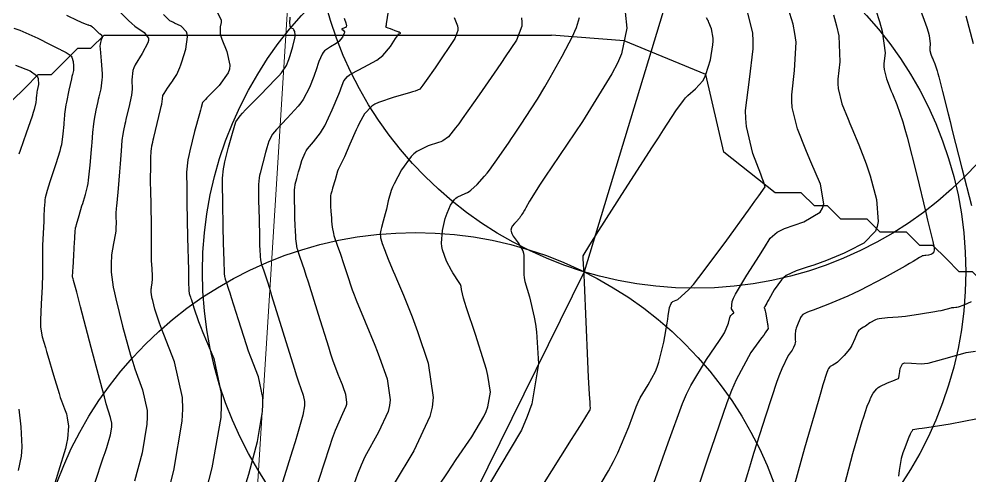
# Model space of a CAD drawing. Header units: metres. Extents: x 837117 to 838477, y 1189012 to 1191015.
# Drawn here: x 837728.6 to 837800.8, y 1189706.7 to 1189741.5 of the extents above; entities that cross this region are included whole.
import ezdxf

# ---------------------------------------------------------------- set-up
doc = ezdxf.new("R2010")
doc.units = ezdxf.units.M
doc.header["$LTSCALE"] = 0.3
for name, color, linetype in [('CIRCULOS', 60, 'Continuous'), ('COTAS 10', 1, 'Continuous'), ('COTAS INT', 252, 'Continuous'), ('LINEA_DE_CEROS', 61, 'Continuous')]:
    doc.layers.add(name, color=color, linetype=linetype)
doc.layers.add('DRENAJE', color=5, linetype='Continuous', lineweight=25)
doc.layers.add('Linea_Tendencia', color=51, linetype='Continuous', lineweight=20)

msp = doc.modelspace()

# ---------------------------------------------------------------- linework, layer by layer
at = {"layer": 'CIRCULOS'}
for centre in [(837779.938, 1189749.987), (837771.514, 1189722.238), (837758.693, 1189696.226)]:
    msp.add_circle(centre, 29, dxfattribs=at)
at = {"layer": 'COTAS 10'}
for points, elevation in [([(837739.469, 1189703.742), (837740.335, 1189707.121), (837740.977, 1189710.877), (837741.014, 1189711.8), (837740.991, 1189712.673), (837740.401, 1189715.401), (837739.571, 1189717.475), (837739.396, 1189717.934), (837739.244, 1189718.344), (837738.896, 1189719.409), (837738.737, 1189720.056), (837738.705, 1189720.202), (837738.679, 1189720.333), (837738.629, 1189720.687), (837738.628, 1189720.948), (837738.633, 1189721.021), (837738.64, 1189721.095), (837738.683, 1189721.364), (837738.72, 1189721.696), (837738.723, 1189721.81), (837738.723, 1189721.933), (837738.695, 1189722.456), (837738.657, 1189723.09), (837738.65, 1189723.283), (837738.645, 1189723.484), (837738.641, 1189724.27), (837738.64, 1189725.226), (837738.637, 1189725.534), (837738.633, 1189725.861), (837738.607, 1189727.196), (837738.583, 1189728.555), (837738.58, 1189728.897), (837738.578, 1189729.224), (837738.584, 1189730.282), (837738.602, 1189731.077), (837738.608, 1189731.238), (837738.615, 1189731.374), (837738.643, 1189731.653), (837738.668, 1189731.749), (837738.672, 1189731.769), (837738.675, 1189731.787), (837738.677, 1189731.828), (837738.736, 1189732.1), (837738.776, 1189732.264), (837738.825, 1189732.465), (837739.084, 1189733.509), (837739.34, 1189734.585), (837739.387, 1189734.806), (837739.423, 1189734.995), (837739.469, 1189735.399), (837739.514, 1189735.636), (837739.551, 1189735.719), (837739.598, 1189735.809), (837739.854, 1189736.196), (837740.161, 1189736.624), (837740.239, 1189736.74), (837740.315, 1189736.854), (837740.565, 1189737.256), (837740.81, 1189737.788), (837740.883, 1189737.984), (837740.958, 1189738.201), (837741.245, 1189739.161), (837741.374, 1189740.098), (837741.348, 1189740.301), (837741.296, 1189740.479), (837740.887, 1189740.918), (837740.404, 1189741.149), (837740.305, 1189741.197), (837740.222, 1189741.237), (837740.047, 1189741.324), (837739.566, 1189741.796)], 1690), ([(837771.616, 1189704.155), (837773.37, 1189707.099), (837773.751, 1189707.805), (837774.086, 1189708.464), (837774.916, 1189710.448), (837775.466, 1189711.958), (837775.623, 1189712.318), (837775.783, 1189712.652), (837776.382, 1189713.65), (837776.937, 1189714.653), (837777.069, 1189714.991), (837777.192, 1189715.354), (837777.56, 1189716.885), (837777.815, 1189718.324), (837777.867, 1189718.631), (837777.911, 1189718.897), (837778.004, 1189719.524), (837778.124, 1189719.839), (837778.186, 1189719.909), (837778.26, 1189719.972), (837778.629, 1189720.133), (837779.453, 1189720.864), (837779.814, 1189721.285), (837780.232, 1189721.801), (837782.221, 1189724.455), (837784.128, 1189727.097), (837784.493, 1189727.605), (837784.789, 1189728.016), (837785.272, 1189728.694), (837785.144, 1189729.113), (837785.055, 1189729.361), (837784.943, 1189729.666), (837784.343, 1189731.244), (837783.844, 1189733.294), (837783.796, 1189733.896), (837783.786, 1189734.513), (837784.074, 1189736.868), (837784.37, 1189739.198), (837784.364, 1189739.8), (837784.321, 1189740.383), (837783.852, 1189742.331)], 1710), ([(837761.64, 1189741.588), (837761.895, 1189740.933), (837761.912, 1189740.759), (837761.907, 1189740.587), (837761.696, 1189739.993), (837761.245, 1189739.3), (837761.089, 1189739.066), (837760.919, 1189738.814), (837760.19, 1189737.755), (837759.513, 1189736.789), (837759.26, 1189736.437), (837759.023, 1189736.13), (837758.669, 1189735.98), (837758.479, 1189735.92), (837758.25, 1189735.851), (837757.09, 1189735.533), (837755.88, 1189735.111), (837755.618, 1189734.977), (837755.388, 1189734.835), (837754.822, 1189734.261), (837754.435, 1189733.527), (837754.318, 1189733.284), (837754.197, 1189733.025), (837753.722, 1189731.949), (837753.302, 1189730.978), (837753.215, 1189730.787), (837753.14, 1189730.628), (837752.977, 1189730.331), (837752.868, 1189730.116), (837752.828, 1189730.009), (837752.784, 1189729.881), (837752.589, 1189729.245), (837752.405, 1189728.606), (837752.368, 1189728.476), (837752.336, 1189728.366), (837752.27, 1189728.135), (837752.248, 1189728.046), (837752.243, 1189728.025), (837752.24, 1189728.006), (837752.234, 1189727.949), (837752.234, 1189727.875), (837752.235, 1189727.845), (837752.235, 1189727.811), (837752.238, 1189727.652), (837752.247, 1189727.411), (837752.251, 1189727.324), (837752.256, 1189727.229), (837752.279, 1189726.816), (837752.312, 1189726.349), (837752.322, 1189726.221), (837752.333, 1189726.093), (837752.378, 1189725.633), (837752.464, 1189725.146), (837752.501, 1189725.001), (837752.544, 1189724.852), (837752.743, 1189724.275), (837752.999, 1189723.574), (837753.076, 1189723.346), (837753.157, 1189723.104), (837753.474, 1189722.106), (837753.896, 1189720.876), (837754.042, 1189720.487), (837754.202, 1189720.077), (837754.887, 1189718.424), (837755.61, 1189716.672), (837755.793, 1189716.2), (837755.97, 1189715.734), (837756.546, 1189714.099), (837756.767, 1189712.505), (837756.719, 1189712.066), (837756.624, 1189711.627), (837755.887, 1189710.046), (837754.853, 1189708.163), (837754.571, 1189707.532), (837754.29, 1189706.855), (837753.29, 1189704.017)], 1700), ([(837801.111, 1189739.567), (837800.549, 1189741.679)], 1720), ([(837791.334, 1189706.094), (837791.935, 1189708.431), (837792.524, 1189710.435), (837792.651, 1189710.853), (837792.761, 1189711.211), (837793.024, 1189712.009), (837793.189, 1189712.411), (837793.237, 1189712.519), (837793.286, 1189712.627), (837793.473, 1189713.004), (837793.756, 1189713.351), (837793.867, 1189713.439), (837793.992, 1189713.524), (837794.558, 1189713.801), (837795.086, 1189714.006), (837795.187, 1189714.045), (837795.269, 1189714.077), (837795.399, 1189714.129), (837795.403, 1189714.133), (837795.404, 1189714.137), (837795.406, 1189714.141), (837795.407, 1189714.142), (837795.41, 1189714.143), (837795.415, 1189714.15), (837795.416, 1189714.155), (837795.418, 1189714.161), (837795.424, 1189714.193), (837795.446, 1189714.321), (837795.456, 1189714.388), (837795.469, 1189714.468), (837795.532, 1189714.873), (837795.709, 1189715.236), (837795.794, 1189715.291), (837795.894, 1189715.326), (837796.385, 1189715.285), (837797.12, 1189715.231), (837797.375, 1189715.257), (837797.652, 1189715.301), (837798.836, 1189715.611), (837800.016, 1189715.962), (837800.289, 1189716.034), (837800.54, 1189716.093), (837801.256, 1189716.215)], 1720)]:
    msp.add_lwpolyline(points, dxfattribs=dict(at, elevation=elevation))
at = {"layer": 'COTAS INT'}
for points, elevation in [([(837776.806, 1189706.169), (837777.898, 1189709.224), (837778.988, 1189712.222), (837779.301, 1189712.936), (837779.619, 1189713.6), (837780.808, 1189715.581), (837781.807, 1189717.01), (837782.006, 1189717.327), (837782.171, 1189717.609), (837782.484, 1189718.342), (837782.588, 1189718.758), (837782.622, 1189718.84), (837782.657, 1189718.908), (837782.8, 1189719.035), (837782.882, 1189719.115), (837782.879, 1189719.153), (837782.864, 1189719.198), (837782.719, 1189719.422), (837782.765, 1189719.98), (837782.871, 1189720.237), (837783.018, 1189720.538), (837783.885, 1189721.995), (837784.843, 1189723.487), (837785.047, 1189723.81), (837785.225, 1189724.095), (837785.643, 1189724.798), (837786.185, 1189725.26), (837786.439, 1189725.392), (837786.739, 1189725.526), (837788.199, 1189726.027), (837789.461, 1189726.781), (837789.636, 1189727.075), (837789.736, 1189727.406), (837789.466, 1189728.909), (837788.735, 1189730.615), (837788.544, 1189731.073), (837788.358, 1189731.526), (837787.729, 1189733.112), (837787.333, 1189734.733), (837787.294, 1189735.207), (837787.285, 1189735.694), (837787.51, 1189737.544), (837787.615, 1189739.695), (837787.531, 1189740.37), (837787.398, 1189741.081), (837786.508, 1189743.938)], 1712), ([(837735.821, 1189742.412), (837736.89, 1189741.356), (837737.143, 1189741.127), (837737.379, 1189740.926), (837738.078, 1189740.432), (837738.409, 1189739.998), (837738.413, 1189739.836), (837738.378, 1189739.655), (837737.937, 1189738.847), (837737.397, 1189737.975), (837737.3, 1189737.753), (837737.227, 1189737.54), (837737.153, 1189736.843), (837737.164, 1189736.127), (837737.144, 1189735.903), (837737.115, 1189735.668), (837736.924, 1189734.724), (837736.705, 1189733.84), (837736.657, 1189733.642), (837736.614, 1189733.465), (837736.505, 1189732.998), (837736.433, 1189732.555), (837736.414, 1189732.394), (837736.395, 1189732.217), (837736.329, 1189731.436), (837736.255, 1189730.458), (837736.231, 1189730.155), (837736.206, 1189729.839), (837736.101, 1189728.582), (837736.006, 1189727.473), (837735.986, 1189727.25), (837735.969, 1189727.063), (837735.933, 1189726.691), (837735.925, 1189726.506), (837735.926, 1189726.436), (837735.929, 1189726.359), (837735.953, 1189726.014), (837735.943, 1189725.525), (837735.925, 1189725.356), (837735.901, 1189725.173), (837735.758, 1189724.394), (837735.618, 1189723.528), (837735.596, 1189723.291), (837735.58, 1189723.055), (837735.582, 1189722.213), (837735.743, 1189721.073), (837735.828, 1189720.65), (837735.93, 1189720.18), (837736.441, 1189718.096), (837737.055, 1189715.904), (837737.221, 1189715.366), (837737.386, 1189714.858), (837737.967, 1189713.274), (837738.308, 1189711.695), (837738.322, 1189711.19), (837738.3, 1189710.655), (837737.929, 1189708.481), (837737.354, 1189706.313)], 1688), ([(837743.658, 1189741.943), (837743.93, 1189741.409), (837743.948, 1189741.313), (837743.943, 1189741.26), (837743.932, 1189741.197), (837743.855, 1189740.875), (837743.869, 1189740.347), (837743.916, 1189740.154), (837743.981, 1189739.94), (837744.375, 1189738.996), (837744.6, 1189737.944), (837744.56, 1189737.661), (837744.474, 1189737.381), (837743.794, 1189736.403), (837743.01, 1189735.624), (837742.859, 1189735.47), (837742.736, 1189735.344), (837742.532, 1189735.109), (837742.428, 1189734.737), (837742.368, 1189734.524), (837742.295, 1189734.263), (837741.92, 1189732.921), (837741.545, 1189731.438), (837741.473, 1189731.088), (837741.414, 1189730.765), (837741.314, 1189729.815), (837741.318, 1189728.582), (837741.325, 1189728.08), (837741.334, 1189727.507), (837741.389, 1189724.859), (837741.447, 1189722.352), (837741.458, 1189721.869), (837741.468, 1189721.477), (837741.484, 1189720.824), (837741.488, 1189720.768), (837741.489, 1189720.752), (837741.491, 1189720.737), (837741.496, 1189720.681), (837741.507, 1189720.622), (837741.511, 1189720.605), (837741.516, 1189720.586), (837741.54, 1189720.517), (837741.607, 1189720.316), (837741.639, 1189720.216), (837741.676, 1189720.096), (837741.861, 1189719.5), (837742.228, 1189718.469), (837742.38, 1189718.075), (837742.555, 1189717.633), (837743.37, 1189715.645), (837743.932, 1189712.974), (837743.948, 1189712.101), (837743.902, 1189711.171), (837743.231, 1189707.333), (837742.324, 1189703.794)], 1692), ([(837751.023, 1189705.374), (837752.159, 1189708.868), (837752.408, 1189709.582), (837752.628, 1189710.188), (837753.186, 1189711.462), (837753.447, 1189712.022), (837753.481, 1189712.178), (837753.498, 1189712.334), (837753.42, 1189712.9), (837753.215, 1189713.48), (837753.152, 1189713.645), (837753.087, 1189713.813), (837752.831, 1189714.434), (837752.434, 1189715.519), (837752.281, 1189715.978), (837752.109, 1189716.507), (837751.33, 1189718.989), (837750.568, 1189721.439), (837750.407, 1189721.947), (837750.267, 1189722.382), (837749.942, 1189723.336), (837749.787, 1189723.786), (837749.754, 1189723.902), (837749.725, 1189724.015), (837749.658, 1189724.395), (837749.622, 1189724.754), (837749.606, 1189724.954), (837749.581, 1189725.318), (837749.559, 1189725.791), (837749.553, 1189725.96), (837749.547, 1189726.146), (837749.526, 1189726.954), (837749.51, 1189727.735), (837749.507, 1189727.904), (837749.505, 1189728.052), (837749.504, 1189728.416), (837749.533, 1189728.696), (837749.551, 1189728.791), (837749.572, 1189728.894), (837749.683, 1189729.331), (837749.826, 1189729.84), (837749.868, 1189729.988), (837749.911, 1189730.139), (837750.075, 1189730.711), (837750.314, 1189731.288), (837750.405, 1189731.442), (837750.506, 1189731.594), (837750.958, 1189732.121), (837751.493, 1189732.807), (837751.646, 1189733.059), (837751.802, 1189733.337), (837752.382, 1189734.565), (837752.876, 1189735.754), (837752.978, 1189736.007), (837753.065, 1189736.228), (837753.251, 1189736.751), (837753.539, 1189737.099), (837753.69, 1189737.209), (837753.872, 1189737.325), (837754.786, 1189737.792), (837755.774, 1189738.342), (837756.003, 1189738.511), (837756.213, 1189738.687), (837756.809, 1189739.38), (837757.189, 1189739.975), (837757.263, 1189740.089), (837757.324, 1189740.181), (837757.427, 1189740.33), (837757.462, 1189740.344), (837757.473, 1189740.348), (837757.526, 1189740.37), (837757.568, 1189740.393), (837757.572, 1189740.399), (837757.573, 1189740.405), (837757.55, 1189740.424), (837757.463, 1189740.457), (837757.424, 1189740.471), (837757.378, 1189740.489), (837757.159, 1189740.571), (837756.918, 1189740.661), (837756.859, 1189740.684), (837756.804, 1189740.705), (837756.631, 1189740.772), (837756.512, 1189740.82), (837756.491, 1189740.83), (837756.474, 1189740.838), (837756.456, 1189740.851), (837756.49, 1189741.016), (837756.508, 1189741.119), (837756.528, 1189741.246), (837756.628, 1189741.915)], 1698), ([(837774.625, 1189741.989), (837774.767, 1189740.762), (837774.363, 1189738.825), (837774.042, 1189738.098), (837773.631, 1189737.289), (837771.393, 1189733.678), (837769.053, 1189730.223), (837768.578, 1189729.512), (837768.178, 1189728.907), (837767.36, 1189727.61), (837767.086, 1189727.111), (837767.029, 1189727.01), (837766.981, 1189726.925), (837766.88, 1189726.749), (837766.833, 1189726.676), (837766.757, 1189726.56), (837766.702, 1189726.476), (837766.685, 1189726.451), (837766.666, 1189726.424), (837766.593, 1189726.316), (837766.488, 1189726.183), (837766.45, 1189726.14), (837766.408, 1189726.094), (837766.226, 1189725.904), (837766.055, 1189725.702), (837766.021, 1189725.648), (837765.993, 1189725.595), (837765.938, 1189725.411), (837766.014, 1189725.152), (837766.068, 1189725.052), (837766.136, 1189724.94), (837766.5, 1189724.43), (837766.846, 1189723.824), (837766.902, 1189723.651), (837766.94, 1189723.475), (837766.936, 1189722.822), (837766.929, 1189722.036), (837766.965, 1189721.776), (837767.019, 1189721.499), (837767.353, 1189720.345), (837767.731, 1189718.789), (837767.813, 1189718.258), (837767.884, 1189717.683), (837768.059, 1189715.244), (837767.554, 1189712.187), (837767.197, 1189711.223), (837766.745, 1189710.207), (837764.331, 1189706.112)], 1706), ([(837790.474, 1189741.78), (837790.697, 1189740.941), (837790.86, 1189740.191), (837790.946, 1189738.219), (837790.783, 1189736.878), (837790.789, 1189736.526), (837790.818, 1189736.182), (837791.105, 1189735.007), (837791.566, 1189733.846), (837791.704, 1189733.511), (837791.846, 1189733.17), (837792.396, 1189731.887), (837792.952, 1189730.447), (837793.097, 1189730.006), (837793.24, 1189729.547), (837793.726, 1189727.739), (837793.859, 1189726.059), (837793.78, 1189725.68), (837793.65, 1189725.339), (837792.76, 1189724.422), (837791.584, 1189723.809), (837791.274, 1189723.661), (837790.97, 1189723.521), (837789.927, 1189723.093), (837788.965, 1189722.751), (837788.711, 1189722.665), (837788.463, 1189722.583), (837787.614, 1189722.32), (837786.864, 1189721.953), (837786.679, 1189721.805), (837786.503, 1189721.637), (837785.949, 1189720.866), (837785.542, 1189720.125), (837785.46, 1189719.977), (837785.391, 1189719.853), (837785.252, 1189719.609), (837785.213, 1189719.537), (837785.207, 1189719.521), (837785.204, 1189719.507), (837785.21, 1189719.469), (837785.249, 1189719.339), (837785.265, 1189719.266), (837785.285, 1189719.178), (837785.376, 1189718.726), (837785.46, 1189718.265), (837785.474, 1189718.171), (837785.485, 1189718.091), (837785.493, 1189717.926), (837785.283, 1189717.602), (837785.157, 1189717.423), (837785, 1189717.205), (837784.188, 1189716.094), (837783.068, 1189714.023), (837782.718, 1189713.2), (837782.35, 1189712.268), (837780.879, 1189708.001), (837779.525, 1189703.874)], 1714), ([(837793.684, 1189742.138), (837793.954, 1189741.282), (837794.161, 1189740.547), (837794.382, 1189738.895), (837794.281, 1189738.063), (837794.285, 1189737.844), (837794.302, 1189737.631), (837794.481, 1189736.902), (837794.767, 1189736.181), (837794.852, 1189735.973), (837794.94, 1189735.762), (837795.282, 1189734.966), (837795.73, 1189733.642), (837795.886, 1189733.097), (837796.055, 1189732.475), (837796.782, 1189729.586), (837797.466, 1189726.748), (837797.608, 1189726.158), (837797.731, 1189725.654), (837798.006, 1189724.542), (837798.103, 1189724.073), (837798.114, 1189723.974), (837798.117, 1189723.889), (837798.071, 1189723.693), (837797.954, 1189723.599), (837797.913, 1189723.578), (837797.868, 1189723.56), (837797.675, 1189723.511), (837797.485, 1189723.483), (837797.442, 1189723.478), (837797.402, 1189723.473), (837797.295, 1189723.465), (837797.202, 1189723.441), (837797.172, 1189723.427), (837797.139, 1189723.409), (837797.005, 1189723.315), (837796.503, 1189723.011), (837796.238, 1189722.86), (837795.919, 1189722.679), (837794.313, 1189721.787), (837792.465, 1189720.818), (837791.993, 1189720.589), (837791.539, 1189720.378), (837790.043, 1189719.756), (837788.909, 1189719.329), (837788.682, 1189719.24), (837788.494, 1189719.163), (837788.129, 1189718.991), (837788.002, 1189718.836), (837787.964, 1189718.771), (837787.924, 1189718.695), (837787.767, 1189718.34), (837787.633, 1189717.952), (837787.606, 1189717.855), (837787.585, 1189717.763), (837787.549, 1189717.471), (837787.548, 1189717.245), (837787.549, 1189717.196), (837787.551, 1189717.152), (837787.562, 1189717.039), (837787.566, 1189716.942), (837787.563, 1189716.908), (837787.559, 1189716.871), (837787.529, 1189716.713), (837787.426, 1189716.474), (837787.375, 1189716.386), (837787.315, 1189716.289), (837787.016, 1189715.861), (837786.536, 1189714.871), (837786.36, 1189714.42), (837786.167, 1189713.892), (837785.316, 1189711.347), (837784.394, 1189708.409), (837784.156, 1189707.634), (837783.925, 1189706.875), (837783.153, 1189704.271)], 1716), ([(837796.964, 1189742.42), (837797.547, 1189740.83), (837797.652, 1189740.498), (837797.732, 1189740.212), (837797.818, 1189739.571), (837797.779, 1189739.248), (837797.78, 1189739.163), (837797.787, 1189739.08), (837797.856, 1189738.797), (837797.967, 1189738.517), (837798.001, 1189738.436), (837798.035, 1189738.354), (837798.167, 1189738.045), (837798.342, 1189737.531), (837798.402, 1189737.319), (837798.468, 1189737.078), (837798.75, 1189735.955), (837799.168, 1189734.26), (837799.32, 1189733.658), (837799.487, 1189732.998), (837800.22, 1189730.131), (837800.943, 1189727.292)], 1718), ([(837734.327, 1189706.159), (837734.98, 1189708.085), (837735.119, 1189708.508), (837735.24, 1189708.883), (837735.522, 1189709.84), (837735.624, 1189710.433), (837735.63, 1189710.579), (837735.626, 1189710.717), (837735.533, 1189711.148), (837735.213, 1189712.196), (837735.067, 1189712.723), (837734.895, 1189713.353), (837734.066, 1189716.483), (837733.256, 1189719.575), (837733.097, 1189720.181), (837732.966, 1189720.679), (837732.728, 1189721.574), (837732.683, 1189721.728), (837732.675, 1189721.758), (837732.667, 1189721.783), (837732.654, 1189721.829), (837732.651, 1189721.844), (837732.651, 1189721.854), (837732.652, 1189721.878), (837732.654, 1189721.904), (837732.654, 1189721.937), (837732.668, 1189722.188), (837732.676, 1189722.341), (837732.687, 1189722.529), (837732.743, 1189723.506), (837732.8, 1189724.513), (837732.811, 1189724.721), (837732.82, 1189724.897), (837732.835, 1189725.275), (837732.882, 1189725.573), (837732.912, 1189725.699), (837732.948, 1189725.843), (837733.139, 1189726.523), (837733.361, 1189727.256), (837733.416, 1189727.435), (837733.47, 1189727.602), (837733.642, 1189728.119), (837733.79, 1189728.734), (837733.828, 1189728.964), (837733.865, 1189729.22), (837733.985, 1189730.357), (837734.083, 1189731.532), (837734.106, 1189731.811), (837734.127, 1189732.069), (837734.185, 1189732.838), (837734.251, 1189733.484), (837734.277, 1189733.666), (837734.306, 1189733.85), (837734.436, 1189734.524), (837734.586, 1189735.188), (837734.628, 1189735.365), (837734.669, 1189735.539), (837734.816, 1189736.142), (837734.908, 1189736.826), (837734.914, 1189737.051), (837734.913, 1189737.291), (837734.837, 1189738.286), (837734.758, 1189739.202), (837734.754, 1189739.391), (837734.758, 1189739.554), (837734.838, 1189739.91), (837734.922, 1189740.064), (837734.929, 1189740.098), (837734.928, 1189740.129), (837734.865, 1189740.212), (837734.732, 1189740.306), (837734.687, 1189740.344), (837734.639, 1189740.388), (837734.436, 1189740.589), (837734.235, 1189740.785), (837734.188, 1189740.826), (837734.145, 1189740.861), (837734.022, 1189740.937), (837733.913, 1189740.976), (837733.879, 1189740.988), (837733.843, 1189741), (837733.701, 1189741.045), (837733.378, 1189741.176), (837733.228, 1189741.243), (837733.052, 1189741.323), (837732.2, 1189741.72)], 1686), ([(837745.84, 1189706.179), (837746.031, 1189706.859), (837746.688, 1189709.336), (837747.085, 1189711.607), (837747.112, 1189712.158), (837747.103, 1189712.674), (837746.77, 1189714.255), (837746.191, 1189715.747), (837746.026, 1189716.207), (837745.86, 1189716.687), (837745.244, 1189718.592), (837744.724, 1189720.27), (837744.618, 1189720.609), (837744.528, 1189720.892), (837744.341, 1189721.456), (837744.273, 1189721.653), (837744.259, 1189721.704), (837744.246, 1189721.753), (837744.217, 1189721.919), (837744.201, 1189722.076), (837744.198, 1189722.119), (837744.194, 1189722.163), (837744.183, 1189722.322), (837744.165, 1189722.915), (837744.157, 1189723.233), (837744.147, 1189723.617), (837744.101, 1189725.557), (837744.06, 1189727.583), (837744.052, 1189728.021), (837744.047, 1189728.405), (837744.044, 1189729.349), (837744.12, 1189730.075), (837744.166, 1189730.323), (837744.221, 1189730.59), (837744.507, 1189731.724), (837744.805, 1189732.788), (837744.922, 1189733.204), (837745.046, 1189733.643), (837745.376, 1189734.103), (837745.559, 1189734.309), (837745.782, 1189734.549), (837746.921, 1189735.702), (837748.078, 1189736.882), (837748.313, 1189737.139), (837748.51, 1189737.367), (837748.913, 1189737.941), (837749.083, 1189738.39), (837749.133, 1189738.54), (837749.185, 1189738.7), (837749.383, 1189739.369), (837749.534, 1189739.995), (837749.556, 1189740.128), (837749.57, 1189740.244), (837749.546, 1189740.517), (837749.456, 1189740.653), (837749.428, 1189740.683), (837749.398, 1189740.71), (837749.279, 1189740.777), (837749.183, 1189740.932), (837749.169, 1189741.014), (837749.159, 1189741.113), (837749.168, 1189741.612)], 1694), ([(837753.294, 1189741.529), (837753.31, 1189741.446), (837753.403, 1189741.162), (837753.455, 1189740.938), (837753.445, 1189740.892), (837753.424, 1189740.852), (837753.264, 1189740.767), (837753.115, 1189740.721), (837753.102, 1189740.706), (837753.102, 1189740.69), (837753.204, 1189740.625), (837753.307, 1189740.499), (837753.307, 1189740.444), (837753.296, 1189740.382), (837753.153, 1189740.087), (837752.877, 1189739.762), (837752.781, 1189739.68), (837752.677, 1189739.603), (837752.234, 1189739.353), (837751.798, 1189739.044), (837751.699, 1189738.928), (837751.61, 1189738.8), (837751.364, 1189738.228), (837751.142, 1189737.526), (837751.067, 1189737.315), (837750.987, 1189737.098), (837750.647, 1189736.253), (837750.156, 1189735.352), (837749.98, 1189735.099), (837749.786, 1189734.844), (837748.94, 1189733.912), (837748.144, 1189733.072), (837747.982, 1189732.876), (837747.845, 1189732.696), (837747.561, 1189732.177), (837747.417, 1189731.672), (837747.368, 1189731.5), (837747.316, 1189731.314), (837747.095, 1189730.528), (837746.897, 1189729.742), (837746.858, 1189729.557), (837746.827, 1189729.385), (837746.774, 1189728.882), (837746.776, 1189728.229), (837746.78, 1189727.962), (837746.785, 1189727.659), (837746.814, 1189726.256), (837746.847, 1189724.881), (837746.855, 1189724.597), (837746.862, 1189724.353), (837746.882, 1189723.82), (837746.9, 1189723.558), (837746.906, 1189723.487), (837746.912, 1189723.415), (837746.937, 1189723.157), (837746.986, 1189722.884), (837747.006, 1189722.803), (837747.03, 1189722.719), (837747.142, 1189722.396), (837747.45, 1189721.467), (837747.598, 1189721.001), (837747.772, 1189720.445), (837748.628, 1189717.683), (837749.492, 1189714.906), (837749.672, 1189714.339), (837749.826, 1189713.861), (837750.17, 1189712.865), (837750.273, 1189712.375), (837750.276, 1189712.214), (837750.268, 1189712.044), (837750.144, 1189711.339), (837749.737, 1189709.923), (837749.55, 1189709.304), (837749.33, 1189708.586), (837748.267, 1189705.175)], 1696), ([(837766.769, 1189741.544), (837766.793, 1189741.232), (837766.775, 1189740.925), (837766.369, 1189739.852), (837765.525, 1189738.58), (837765.232, 1189738.148), (837764.914, 1189737.681), (837763.549, 1189735.704), (837762.258, 1189733.873), (837761.985, 1189733.497), (837761.749, 1189733.178), (837761.205, 1189732.502), (837760.784, 1189732.211), (837760.626, 1189732.135), (837760.45, 1189732.062), (837759.664, 1189731.811), (837758.805, 1189731.39), (837758.583, 1189731.208), (837758.368, 1189730.999), (837757.647, 1189730.006), (837757.079, 1189728.927), (837756.96, 1189728.664), (837756.857, 1189728.415), (837756.623, 1189727.642), (837756.489, 1189726.993), (837756.45, 1189726.823), (837756.41, 1189726.656), (837756.255, 1189726.086), (837756.121, 1189725.61), (837756.094, 1189725.502), (837756.071, 1189725.405), (837756.022, 1189725.142), (837756.032, 1189724.908), (837756.046, 1189724.829), (837756.065, 1189724.745), (837756.174, 1189724.389), (837756.337, 1189723.946), (837756.39, 1189723.807), (837756.447, 1189723.66), (837756.682, 1189723.069), (837757.009, 1189722.28), (837757.123, 1189722.008), (837757.248, 1189721.713), (837757.786, 1189720.454), (837758.444, 1189718.806), (837758.645, 1189718.265), (837758.854, 1189717.688), (837759.673, 1189715.298), (837760.036, 1189712.677), (837759.958, 1189711.953), (837759.801, 1189711.231), (837758.589, 1189708.631), (837757.078, 1189706.137)], 1702), ([(837759.868, 1189705.07), (837761.123, 1189706.953), (837761.462, 1189707.457), (837761.797, 1189707.954), (837762.976, 1189709.69), (837763.897, 1189711.238), (837764.069, 1189711.618), (837764.206, 1189711.975), (837764.4, 1189713.087), (837764.201, 1189714.352), (837764.089, 1189714.805), (837763.952, 1189715.303), (837763.252, 1189717.477), (837762.568, 1189719.501), (837762.44, 1189719.906), (837762.34, 1189720.242), (837762.201, 1189720.896), (837762.181, 1189721.131), (837762.155, 1189721.205), (837762.12, 1189721.282), (837761.921, 1189721.59), (837761.632, 1189722.016), (837761.541, 1189722.168), (837761.444, 1189722.334), (837761.055, 1189723.056), (837760.752, 1189723.91), (837760.711, 1189724.16), (837760.688, 1189724.415), (837760.757, 1189725.383), (837760.966, 1189726.291), (837761.031, 1189726.507), (837761.099, 1189726.709), (837761.37, 1189727.313), (837761.679, 1189727.74), (837761.772, 1189727.83), (837761.868, 1189727.909), (837762.237, 1189728.09), (837762.65, 1189728.272), (837762.773, 1189728.351), (837762.9, 1189728.443), (837763.388, 1189728.875), (837763.957, 1189729.515), (837764.136, 1189729.736), (837764.322, 1189729.978), (837765.071, 1189731.01), (837765.816, 1189732.093), (837766.001, 1189732.365), (837766.177, 1189732.626), (837766.734, 1189733.47), (837767.492, 1189734.642), (837767.967, 1189735.376), (837768.54, 1189736.317), (837768.735, 1189736.654), (837768.946, 1189737.024), (837769.841, 1189738.634), (837770.652, 1189740.195), (837770.81, 1189740.533), (837770.939, 1189740.831), (837771.167, 1189741.567)], 1704), ([(837768.256, 1189705.82), (837770.568, 1189709.49), (837771.01, 1189710.193), (837771.366, 1189710.759), (837771.935, 1189711.672), (837771.943, 1189711.694), (837771.945, 1189711.699), (837771.948, 1189711.704), (837771.956, 1189711.719), (837771.965, 1189711.734), (837771.967, 1189711.739), (837771.968, 1189711.744), (837771.974, 1189711.767), (837771.979, 1189711.799), (837771.98, 1189711.811), (837771.982, 1189711.824), (837771.989, 1189711.88), (837771.984, 1189712.079), (837771.978, 1189712.182), (837771.97, 1189712.305), (837771.928, 1189712.924), (837771.856, 1189714.237), (837771.829, 1189714.799), (837771.8, 1189715.446), (837771.551, 1189721.421), (837771.526, 1189721.986), (837771.504, 1189722.444), (837771.453, 1189723.214), (837771.435, 1189723.297), (837771.434, 1189723.322), (837771.433, 1189723.348), (837771.443, 1189723.451), (837771.94, 1189724.288), (837772.247, 1189724.778), (837772.628, 1189725.379), (837774.612, 1189728.483), (837776.705, 1189731.736), (837777.154, 1189732.432), (837777.546, 1189733.039), (837778.489, 1189734.491), (837779.068, 1189735.277), (837779.23, 1189735.464), (837779.392, 1189735.638), (837779.987, 1189736.158), (837780.525, 1189736.759), (837780.652, 1189736.985), (837780.77, 1189737.236), (837781.116, 1189738.356), (837781.301, 1189739.502), (837781.317, 1189739.77), (837781.318, 1189740.016), (837781.195, 1189740.723), (837781.001, 1189741.195), (837780.957, 1189741.292), (837780.917, 1189741.375), (837780.808, 1189741.552)], 1708), ([(837728.18, 1189740.778), (837728.637, 1189740.605), (837730.01, 1189740.001), (837730.958, 1189739.522), (837731.146, 1189739.427), (837731.301, 1189739.349), (837731.595, 1189739.201), (837731.734, 1189739.134), (837731.793, 1189739.107), (837731.859, 1189739.075), (837732.172, 1189738.927), (837732.477, 1189738.715), (837732.539, 1189738.642), (837732.591, 1189738.563), (837732.699, 1189738.229), (837732.727, 1189737.899), (837732.729, 1189737.823), (837732.729, 1189737.754), (837732.707, 1189737.561), (837732.633, 1189737.238), (837732.599, 1189737.088), (837732.559, 1189736.911), (837732.368, 1189736.051), (837732.179, 1189735.145), (837732.14, 1189734.938), (837732.108, 1189734.752), (837732.041, 1189734.239), (837732.006, 1189733.774), (837731.993, 1189733.617), (837731.979, 1189733.448), (837731.92, 1189732.737), (837731.797, 1189731.906), (837731.743, 1189731.661), (837731.681, 1189731.41), (837731.386, 1189730.451), (837731.07, 1189729.533), (837730.995, 1189729.307), (837730.925, 1189729.094), (837730.717, 1189728.428), (837730.577, 1189727.859), (837730.55, 1189727.708), (837730.528, 1189727.559), (837730.491, 1189727.043), (837730.477, 1189726.455), (837730.47, 1189726.261), (837730.461, 1189726.053), (837730.416, 1189725.188), (837730.374, 1189724.237), (837730.368, 1189723.975), (837730.363, 1189723.713), (837730.365, 1189722.77), (837730.357, 1189721.743), (837730.346, 1189721.428), (837730.332, 1189721.099), (837730.25, 1189719.801), (837730.201, 1189718.572), (837730.207, 1189718.287), (837730.222, 1189718.025), (837730.348, 1189717.281), (837730.589, 1189716.48), (837730.677, 1189716.183), (837730.774, 1189715.853), (837731.199, 1189714.389), (837731.622, 1189712.976), (837731.717, 1189712.678), (837731.802, 1189712.421), (837732.03, 1189711.829), (837732.177, 1189711.425), (837732.212, 1189711.286), (837732.244, 1189711.135), (837732.336, 1189710.493), (837732.264, 1189709.533), (837732.192, 1189709.183), (837732.098, 1189708.795), (837731.573, 1189707.089), (837730.952, 1189704.987)], 1684), ([(837728.324, 1189737.956), (837729.438, 1189737.523), (837729.897, 1189737.178), (837729.974, 1189737.067), (837730.031, 1189736.95), (837730.056, 1189736.474), (837729.962, 1189736.031), (837729.943, 1189735.935), (837729.927, 1189735.85), (837729.897, 1189735.64), (837729.885, 1189735.478), (837729.88, 1189735.424), (837729.876, 1189735.365), (837729.855, 1189735.117), (837729.729, 1189734.591), (837729.658, 1189734.358), (837729.572, 1189734.085), (837729.129, 1189732.784), (837728.67, 1189731.464), (837728.573, 1189731.18)], 1682), ([(837800.919, 1189719.951), (837800.374, 1189719.69), (837799.931, 1189719.556), (837799.84, 1189719.533), (837799.762, 1189719.515), (837799.598, 1189719.499), (837799.477, 1189719.497), (837799.427, 1189719.488), (837799.37, 1189719.475), (837799.107, 1189719.397), (837798.609, 1189719.276), (837798.404, 1189719.236), (837798.17, 1189719.193), (837797.085, 1189719.011), (837795.924, 1189718.846), (837795.642, 1189718.814), (837795.378, 1189718.786), (837794.568, 1189718.735), (837793.937, 1189718.669), (837793.786, 1189718.632), (837793.645, 1189718.587), (837793.222, 1189718.358), (837792.9, 1189718.117), (837792.823, 1189718.065), (837792.752, 1189718.018), (837792.538, 1189717.901), (837792.361, 1189717.74), (837792.313, 1189717.665), (837792.264, 1189717.577), (837792.092, 1189717.152), (837791.863, 1189716.645), (837791.779, 1189716.505), (837791.686, 1189716.367), (837791.276, 1189715.87), (837790.859, 1189715.458), (837790.762, 1189715.372), (837790.674, 1189715.3), (837790.42, 1189715.141), (837790.248, 1189715.056), (837790.209, 1189715.03), (837790.176, 1189715.003), (837790.089, 1189714.897), (837790.032, 1189714.782), (837790.002, 1189714.716), (837789.952, 1189714.593), (837789.663, 1189713.634), (837789.499, 1189713.073), (837789.297, 1189712.384), (837788.264, 1189708.831), (837787.214, 1189705.056)], 1718), ([(837728.57, 1189711.797), (837728.709, 1189710.445), (837728.781, 1189708.93), (837728.767, 1189708.559), (837728.738, 1189708.209), (837728.507, 1189707.12)], 1682), ([(837801.407, 1189711.057), (837799.33, 1189710.647), (837797.551, 1189710.379), (837797.211, 1189710.328), (837796.936, 1189710.286), (837796.493, 1189710.221), (837796.477, 1189710.21), (837796.472, 1189710.204), (837796.466, 1189710.196), (837796.442, 1189710.154), (837796.413, 1189710.105), (837796.404, 1189710.092), (837796.395, 1189710.08), (837796.361, 1189710.04), (837796.289, 1189709.898), (837796.256, 1189709.822), (837796.218, 1189709.73), (837796.034, 1189709.266), (837795.835, 1189708.73), (837795.787, 1189708.594), (837795.742, 1189708.462), (837795.606, 1189708.03), (837795.454, 1189707.133), (837795.4, 1189706.708)], 1722)]:
    msp.add_lwpolyline(points, dxfattribs=dict(at, elevation=elevation))
at = {"layer": 'DRENAJE'}
for points in [[(837728.038, 1189735.242, 0), (837729.038, 1189736.241, 0), (837730.038, 1189737.241, 0), (837731.037, 1189737.241, 0), (837732.037, 1189738.241, 0), (837733.037, 1189739.24, 0), (837734.036, 1189739.24, 0), (837735.036, 1189740.24, 0), (837741.034, 1189740.24, 0), (837769.025, 1189740.24, 0)], [(837803.013, 1189720.247, 0), (837802.013, 1189721.246, 0), (837801.014, 1189722.246, 0), (837800.014, 1189722.246, 0), (837799.015, 1189723.246, 0), (837798.015, 1189724.245, 0), (837797.015, 1189724.245, 0), (837796.016, 1189725.245, 0), (837794.016, 1189725.245, 0), (837793.017, 1189726.245, 0), (837791.017, 1189726.245, 0), (837790.018, 1189727.244, 0), (837789.018, 1189727.244, 0), (837788.018, 1189728.244, 0), (837786.019, 1189728.244, 0), (837782.12, 1189731.331, 0), (837780.77, 1189737.236, 0), (837774.565, 1189739.793, 0), (837769.025, 1189740.24, 0)]]:
    msp.add_polyline3d(points, dxfattribs=at)
at = {"layer": 'LINEA_DE_CEROS'}
msp.add_lwpolyline([(837698.085, 1189848.677), (837689.342, 1189821.084), (837712.507, 1189803.637), (837735.353, 1189785.775), (837760.703, 1189771.69), (837779.938, 1189749.987), (837771.514, 1189722.238), (837758.693, 1189696.226), (837769.029, 1189669.13), (837764.358, 1189640.436), (837748.053, 1189616.454), (837741.996, 1189588.093), (837732.54, 1189560.678), (837724.959, 1189532.911), (837729.694, 1189504.3), (837736.287, 1189476.06), (837737.58, 1189447.088), (837729.608, 1189419.206), (837725.281, 1189390.53), (837726.152, 1189361.771), (837723.733, 1189332.872)], dxfattribs=at)
at = {"layer": 'Linea_Tendencia'}
msp.add_lwpolyline([(838041.852, 1190952.651), (838165.343, 1190589.154), (838075.416, 1190256.306), (838109.489, 1190042.064), (837622.868, 1190250.641), (837754.279, 1189827.032), (837723.495, 1189335.311)], dxfattribs=at)

doc.saveas('drawing.dxf')
